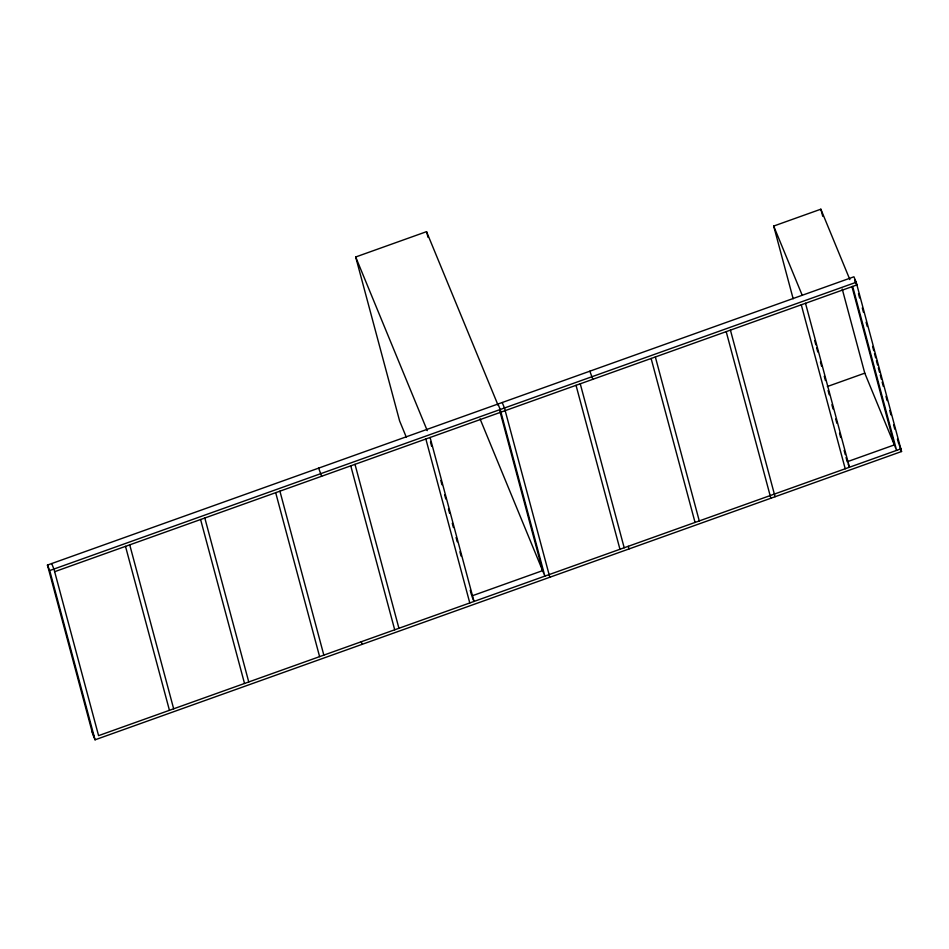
<?xml version="1.0" encoding="UTF-8"?>
<svg xmlns="http://www.w3.org/2000/svg" width="949" height="949" viewBox="0 0 949 949"><rect width="100%" height="100%" fill="white"/><g stroke="black" fill="none" stroke-linecap="round" stroke-linejoin="round"><path stroke-width="1.42" d="M406.374 437.347L399.612 420.941L355.685 256.989L426.54 231.663L498.118 405.306M793.162 298.769L773.684 226.064L820.849 209.195L849.865 279.587M47.45 565.07L853.934 276.788L856.2 282.268L901.55 451.522L95.066 739.805L92.8 734.312L47.45 565.07L49.716 570.551L95.066 739.805M49.716 570.551L856.2 282.268M54.651 571.689L856.911 284.914L854.646 279.433L855.796 283.715M827.326 386.54L864.776 373.159L842.238 289.042M471.748 595.96L542.614 570.634L499.826 410.953M899.035 444.488L900.838 448.877L98.577 735.641L53.939 569.044L51.673 563.564M900.198 448.225L901.55 451.522M864.776 373.159L896.615 450.384L852.676 286.432M773.684 226.064L802.142 295.103M848.098 463.954L849.45 467.24L805.511 303.289M589.851 371.189L592.828 379.315M502.199 402.518L504.465 407.999L549.815 577.253M497.976 404.025L500.23 409.517L544.868 576.114L480.052 418.865M355.685 256.989L427.252 430.632M472.211 597.051L474.014 601.441L430.087 437.489M318.65 468.13L321.628 476.256M92.089 731.667L94.354 737.159M858.465 293.692L859.616 297.974M862.285 307.951L863.436 312.221M866.105 322.209L867.256 326.48M872.606 346.444L873.744 350.715M874.515 353.574L875.654 357.844M876.425 360.703L877.564 364.974M878.335 367.832L879.474 372.103M880.245 374.962L881.384 379.232M882.155 382.079L883.305 386.362M885.975 396.338L887.125 400.62M889.794 410.597L890.945 414.879M893.614 424.855L894.765 429.138M897.434 439.114L898.584 443.385M851.953 286.645L894.349 444.903L847.184 461.76L846.045 457.477M820.849 209.195L822.759 216.325M814.716 340.572L815.867 344.855M816.626 347.702L817.777 351.984M820.446 361.96L821.597 366.243M824.266 376.219L825.416 380.502M828.086 390.478L829.236 394.748M831.905 404.737L833.056 409.007M835.725 418.983L836.876 423.266M839.545 433.242L840.695 437.525M844.136 450.36L845.274 454.63M801.288 304.795L845.215 468.759M730.433 330.133L775.072 496.73M726.199 331.64L770.849 498.237M655.344 356.966L699.271 520.93M651.121 358.485L695.048 522.436M628.297 546.292L629.009 548.937M580.254 383.811L624.193 547.763M576.031 385.318L619.958 549.269M426.54 231.663L428.07 237.369M430.49 441.985L431.641 446.267M440.811 480.479L441.961 484.761M444.63 494.737L445.781 499.008M448.45 508.996L449.601 513.267M452.27 523.255L453.42 527.525M456.089 537.502L457.24 541.784M459.909 551.76L461.06 556.043M470.229 590.254L471.368 594.537M425.852 438.996L469.791 602.959M354.997 464.334L398.924 628.285M350.762 465.84L394.701 629.792M361.332 641.726L362.032 644.371M279.908 491.167L323.834 655.118M275.685 492.685L319.611 656.637M204.818 518.012L248.757 681.963M200.595 519.518L244.522 683.47M129.728 544.845L173.667 708.808M125.505 546.363L169.444 710.315"/></g></svg>
